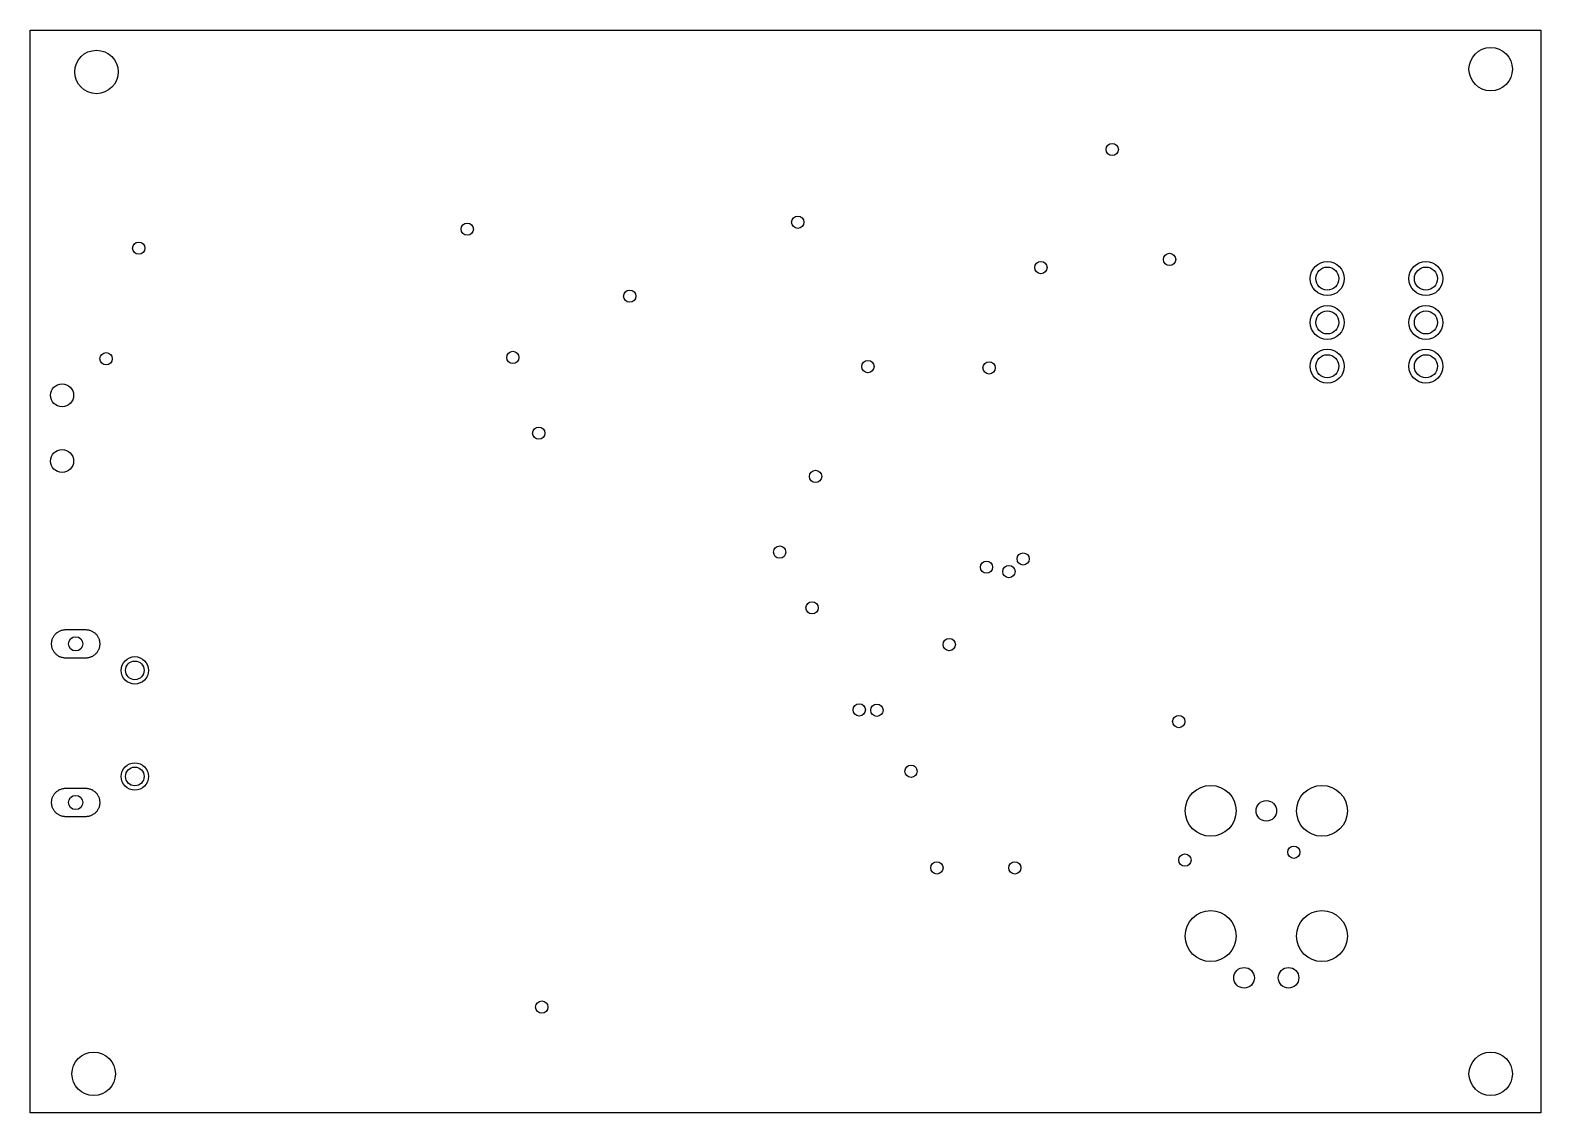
# Model space of a CAD drawing. Header units: millimetres. Extents: x 1020.7 to 1089.7, y -822.3 to -772.9.
import ezdxf

# ---------------------------------------------------------------- set-up
doc = ezdxf.new("R2010")
doc.units = ezdxf.units.MM

msp = doc.modelspace()

# ---------------------------------------------------------------- linework, layer by layer
for points in [[(1020.724, -772.922), (1089.66, -772.922), (1089.66, -822.325), (1020.724, -822.325), (1020.724, -772.922)], [(1022.349, -801.576), (1022.317, -801.575), (1022.285, -801.572), (1022.252, -801.568), (1022.221, -801.563), (1022.189, -801.555), (1022.158, -801.547), (1022.127, -801.536), (1022.097, -801.524), (1022.067, -801.511), (1022.038, -801.496), (1022.01, -801.48), (1021.983, -801.463), (1021.957, -801.444), (1021.931, -801.423), (1021.907, -801.402), (1021.884, -801.379), (1021.862, -801.356), (1021.841, -801.331), (1021.822, -801.305), (1021.803, -801.278), (1021.786, -801.25), (1021.771, -801.222), (1021.757, -801.193), (1021.744, -801.163), (1021.733, -801.133), (1021.724, -801.102), (1021.716, -801.07), (1021.709, -801.038), (1021.704, -801.006), (1021.701, -800.974), (1021.7, -800.942), (1021.7, -800.909), (1021.701, -800.877), (1021.704, -800.845), (1021.709, -800.813), (1021.716, -800.781), (1021.724, -800.749), (1021.733, -800.718), (1021.744, -800.688), (1021.757, -800.658), (1021.771, -800.629), (1021.786, -800.6), (1021.803, -800.573), (1021.822, -800.546), (1021.841, -800.52), (1021.862, -800.495), (1021.884, -800.472), (1021.907, -800.449), (1021.931, -800.428), (1021.957, -800.407), (1021.983, -800.388), (1022.01, -800.371), (1022.038, -800.355), (1022.067, -800.34), (1022.097, -800.327), (1022.127, -800.315), (1022.158, -800.304), (1022.189, -800.296), (1022.221, -800.288), (1022.252, -800.283), (1022.285, -800.279), (1022.317, -800.276), (1022.349, -800.275), (1023.249, -800.275), (1023.282, -800.276), (1023.314, -800.279), (1023.346, -800.283), (1023.378, -800.288), (1023.41, -800.296), (1023.441, -800.304), (1023.472, -800.315), (1023.502, -800.327), (1023.531, -800.34), (1023.56, -800.355), (1023.588, -800.371), (1023.616, -800.388), (1023.642, -800.407), (1023.667, -800.428), (1023.691, -800.449), (1023.715, -800.472), (1023.737, -800.495), (1023.758, -800.52), (1023.777, -800.546), (1023.795, -800.573), (1023.812, -800.6), (1023.828, -800.629), (1023.842, -800.658), (1023.854, -800.688), (1023.865, -800.718), (1023.875, -800.749), (1023.883, -800.781), (1023.889, -800.813), (1023.894, -800.845), (1023.898, -800.877), (1023.899, -800.909), (1023.899, -800.942), (1023.898, -800.974), (1023.894, -801.006), (1023.889, -801.038), (1023.883, -801.07), (1023.875, -801.102), (1023.865, -801.133), (1023.854, -801.163), (1023.842, -801.193), (1023.828, -801.222), (1023.812, -801.25), (1023.795, -801.278), (1023.777, -801.305), (1023.758, -801.331), (1023.737, -801.356), (1023.715, -801.379), (1023.691, -801.402), (1023.667, -801.423), (1023.642, -801.444), (1023.616, -801.463), (1023.588, -801.48), (1023.56, -801.496), (1023.531, -801.511), (1023.502, -801.524), (1023.472, -801.536), (1023.441, -801.547), (1023.41, -801.555), (1023.378, -801.563), (1023.346, -801.568), (1023.314, -801.572), (1023.282, -801.575), (1023.249, -801.576)], [(1022.349, -808.815), (1022.317, -808.814), (1022.285, -808.811), (1022.252, -808.807), (1022.221, -808.802), (1022.189, -808.794), (1022.158, -808.786), (1022.127, -808.775), (1022.097, -808.763), (1022.067, -808.75), (1022.038, -808.735), (1022.01, -808.719), (1021.983, -808.702), (1021.957, -808.683), (1021.931, -808.662), (1021.907, -808.641), (1021.884, -808.618), (1021.862, -808.595), (1021.841, -808.57), (1021.822, -808.544), (1021.803, -808.517), (1021.786, -808.489), (1021.771, -808.461), (1021.757, -808.432), (1021.744, -808.402), (1021.733, -808.372), (1021.724, -808.341), (1021.716, -808.309), (1021.709, -808.277), (1021.704, -808.245), (1021.701, -808.213), (1021.7, -808.181), (1021.7, -808.148), (1021.701, -808.116), (1021.704, -808.084), (1021.709, -808.052), (1021.716, -808.02), (1021.724, -807.988), (1021.733, -807.957), (1021.744, -807.927), (1021.757, -807.897), (1021.771, -807.868), (1021.786, -807.839), (1021.803, -807.812), (1021.822, -807.785), (1021.841, -807.759), (1021.862, -807.734), (1021.884, -807.711), (1021.907, -807.688), (1021.931, -807.667), (1021.957, -807.646), (1021.983, -807.627), (1022.01, -807.61), (1022.038, -807.594), (1022.067, -807.579), (1022.097, -807.566), (1022.127, -807.554), (1022.158, -807.543), (1022.189, -807.535), (1022.221, -807.527), (1022.252, -807.522), (1022.285, -807.518), (1022.317, -807.515), (1022.349, -807.514), (1023.249, -807.514), (1023.282, -807.515), (1023.314, -807.518), (1023.346, -807.522), (1023.378, -807.527), (1023.41, -807.535), (1023.441, -807.543), (1023.472, -807.554), (1023.502, -807.566), (1023.531, -807.579), (1023.56, -807.594), (1023.588, -807.61), (1023.616, -807.627), (1023.642, -807.646), (1023.667, -807.667), (1023.691, -807.688), (1023.715, -807.711), (1023.737, -807.734), (1023.758, -807.759), (1023.777, -807.785), (1023.795, -807.812), (1023.812, -807.839), (1023.828, -807.868), (1023.842, -807.897), (1023.854, -807.927), (1023.865, -807.957), (1023.875, -807.988), (1023.883, -808.02), (1023.889, -808.052), (1023.894, -808.084), (1023.898, -808.116), (1023.899, -808.148), (1023.899, -808.181), (1023.898, -808.213), (1023.894, -808.245), (1023.889, -808.277), (1023.883, -808.309), (1023.875, -808.341), (1023.865, -808.372), (1023.854, -808.402), (1023.842, -808.432), (1023.828, -808.461), (1023.812, -808.489), (1023.795, -808.517), (1023.777, -808.544), (1023.758, -808.57), (1023.737, -808.595), (1023.715, -808.618), (1023.691, -808.641), (1023.667, -808.662), (1023.642, -808.683), (1023.616, -808.702), (1023.588, -808.719), (1023.56, -808.735), (1023.531, -808.75), (1023.502, -808.763), (1023.472, -808.775), (1023.441, -808.786), (1023.41, -808.794), (1023.378, -808.802), (1023.346, -808.807), (1023.314, -808.811), (1023.282, -808.814), (1023.249, -808.815)]]:
    msp.add_lwpolyline(points, close=True)
for centre, radius in [((1023.747, -774.827), 0.991), ((1087.374, -774.7), 0.991), ((1070.102, -778.365), 0.28), ((1040.671, -782), 0.28), ((1055.751, -781.685), 0.279), ((1025.675, -782.869), 0.28), ((1072.721, -783.382), 0.28), ((1066.851, -783.755), 0.28), ((1079.917, -784.257), 0.775), ((1079.917, -784.257), 0.525), ((1084.417, -784.257), 0.775), ((1084.417, -784.257), 0.525), ((1048.083, -785.058), 0.28), ((1079.917, -786.257), 0.775), ((1079.917, -786.257), 0.525), ((1084.417, -786.257), 0.775), ((1084.417, -786.257), 0.525), ((1024.186, -787.913), 0.28), ((1042.749, -787.855), 0.28), ((1079.917, -788.257), 0.775), ((1079.917, -788.257), 0.525), ((1084.417, -788.257), 0.775), ((1084.417, -788.257), 0.525), ((1058.956, -788.271), 0.28), ((1064.484, -788.332), 0.28), ((1022.18, -789.583), 0.525), ((1043.932, -791.312), 0.28), ((1022.18, -792.583), 0.525), ((1056.566, -793.283), 0.28), ((1054.926, -796.735), 0.28), ((1066.038, -797.052), 0.279), ((1064.364, -797.425), 0.28), ((1065.39, -797.629), 0.28), ((1056.404, -799.282), 0.28), ((1022.799, -800.926), 0.325), ((1062.667, -800.959), 0.28), ((1025.499, -802.135), 0.625), ((1025.499, -802.135), 0.425), ((1058.56, -803.938), 0.28), ((1059.363, -803.958), 0.28), ((1073.137, -804.471), 0.28), ((1025.499, -806.976), 0.625), ((1060.92, -806.742), 0.28), ((1025.499, -806.976), 0.425), ((1022.799, -808.164), 0.325), ((1074.595, -808.545), 1.162), ((1079.675, -808.545), 1.162), ((1077.135, -808.545), 0.47), ((1073.422, -810.791), 0.28), ((1078.39, -810.435), 0.28), ((1062.101, -811.149), 0.279), ((1065.657, -811.149), 0.279), ((1074.595, -814.26), 1.162), ((1079.675, -814.26), 1.162), ((1076.12, -816.165), 0.47), ((1078.15, -816.165), 0.47), ((1044.067, -817.499), 0.279), ((1023.62, -820.547), 0.991), ((1087.374, -820.547), 0.991)]:
    msp.add_circle(centre, radius)

doc.saveas('drawing.dxf')
